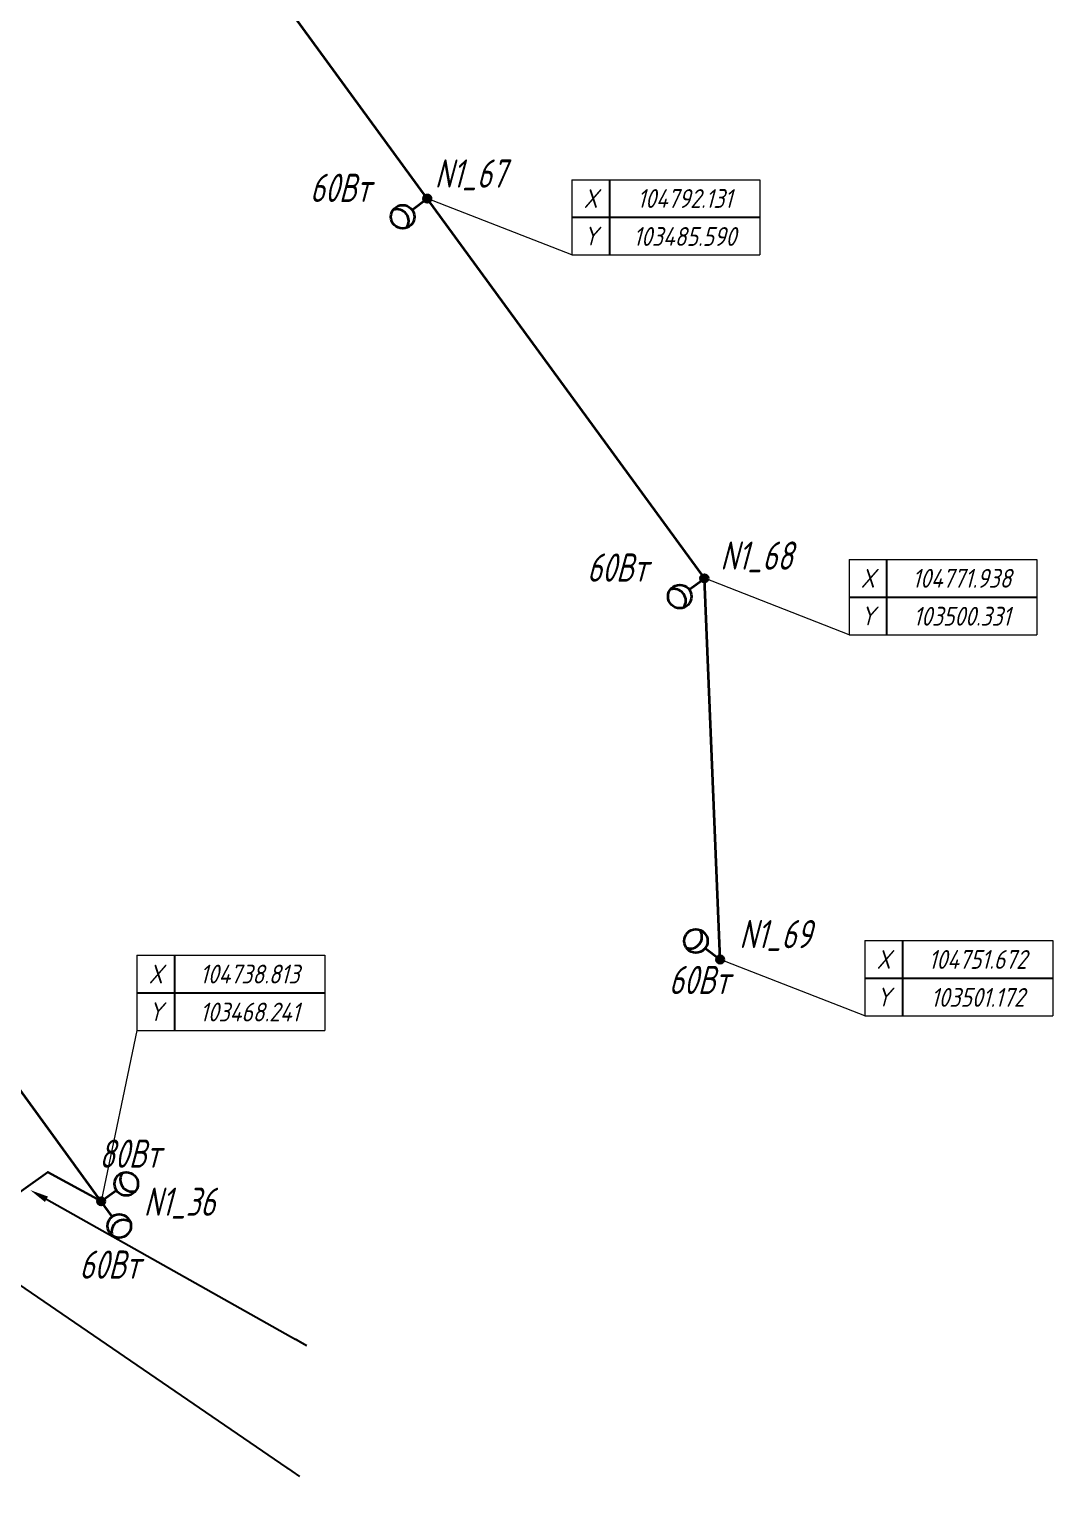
# Model space of a CAD drawing. Header units: millimetres. Extents: x 103224660 to 103518869, y 104697762 to 104995758.
# Drawn here: x 103464415 to 103518869, y 104723577 to 104801135 of the extents above; entities that cross this region are included whole.
import ezdxf
from ezdxf import colors
from ezdxf.entities.mleader import LeaderData, LeaderLine
from ezdxf.enums import TextEntityAlignment as Align
from ezdxf.math import Vec2, Vec3

# ---------------------------------------------------------------- set-up
doc = ezdxf.new("R2010")
doc.units = ezdxf.units.MM
doc.set_wipeout_variables(frame=1)
doc.layers.add('0 @ 1', color=7, linetype='Continuous')
for name, color, linetype, lineweight in [('ЭО_Воздушная линия', 10, 'Continuous', 35), ('ЭО_Кабельная линия', 3, 'ID_N', 30), ('ЭО_Пл_Опора', 10, 'Continuous', 35), ('ЭО_Пл_Опора_Светильники', 10, 'Continuous', 35), ('ЭО_Пл_Светильники', 10, 'Continuous', 25), ('ЭО_Пл_Светильники_Текст', 10, 'Continuous', 20), ('ЭС_Координата', 7, 'Continuous', 25)]:
    doc.layers.add(name, color=color, linetype=linetype, lineweight=lineweight)
doc.styles.add('ПБГС', font='simplex.shx', dxfattribs={"width": 0.8, "oblique": 15})
doc.linetypes.add('ID_N', pattern='A,0,3,-3,["N",ПБГС,S=1.2,R=0,X=-1,Y=-0.5],-3,6', length=15)

# ---------------------------------------------------------------- blocks, each defined once
blk = doc.blocks.new('промежуточная')
h = blk.add_hatch(color=255)
edge = h.paths.add_edge_path()
edge.add_arc((0, 0), 0.833, 0, 360)
at = {"lineweight": 30}
blk.add_circle((0, 0), 0.833, dxfattribs=at)
blk = doc.blocks.new('*U168')
at = {"layer": 'ЭО_Пл_Светильники'}
blk.add_line((0, 2), (0, 0), dxfattribs=at)
at = {"layer": 'ЭО_Пл_Светильники', "linetype": 'ByBlock', "xscale": 250, "yscale": 250, "zscale": 250}
blk.add_blockref('промежуточная', (0, 0), dxfattribs=at)
at = {"style": 'ПБГС', "oblique": 15, "width": 0.7, "flags": 1}
blk.add_attdef('NAME', (0, -6), '', height=3.5, dxfattribs=at)
at = {"layer": 'ЭО_Пл_Светильники_Текст', "style": 'ПБГС', "oblique": 15, "width": 0.7}
blk.add_attdef('N_PYLON', (846, 458), '', height=1500, dxfattribs=at)
at = {"layer": 'ЭО_Пл_Светильники_Текст', "style": 'ПБГС', "oblique": 15, "width": 0.7, "flags": 1}
for tag, p in [('TYPE', (0, 0)), ('MANUFACTURER', (0, -12)), ('SPECIFICATION_SECTION', (0, -18)), ('POWER', (0, -24)), ('GROUP', (0, -30))]:
    blk.add_attdef(tag, p, '', height=3.5, dxfattribs=at)
blk = doc.blocks.new('*U246')
at = {"layer": 'ЭО_Пл_Светильники'}
blk.add_line((0, 2), (0, 0), dxfattribs=at)
at = {"layer": 'ЭО_Пл_Светильники', "linetype": 'ByBlock', "xscale": 250, "yscale": 250, "zscale": 250}
blk.add_blockref('промежуточная', (0, 0), dxfattribs=at)
at = {"style": 'ПБГС', "oblique": 15, "width": 0.7, "flags": 1}
blk.add_attdef('NAME', (0, -6), '', height=3.5, dxfattribs=at)
at = {"layer": 'ЭО_Пл_Светильники_Текст', "style": 'ПБГС', "oblique": 15, "width": 0.7, "flags": 1}
for tag, p in [('TYPE', (0, 0)), ('MANUFACTURER', (0, -12)), ('SPECIFICATION_SECTION', (0, -18)), ('POWER', (0, -24)), ('GROUP', (0, -30))]:
    blk.add_attdef(tag, p, '', height=3.5, dxfattribs=at)
at = {"layer": 'ЭО_Пл_Светильники_Текст', "style": 'ПБГС', "oblique": 15, "width": 0.7}
blk.add_attdef('N_PYLON', (2266, -771), '', height=1500, dxfattribs=at)
blk = doc.blocks.new('*U100')
at = {"layer": 'ЭО_Пл_Светильники'}
blk.add_line((0, 2), (0, 0), dxfattribs=at)
at = {"layer": 'ЭО_Пл_Светильники', "linetype": 'ByBlock', "xscale": 250, "yscale": 250, "zscale": 250}
blk.add_blockref('промежуточная', (0, 0), dxfattribs=at)
at = {"style": 'ПБГС', "oblique": 15, "width": 0.7, "flags": 1}
blk.add_attdef('NAME', (0, -6), '', height=3.5, dxfattribs=at)
at = {"layer": 'ЭО_Пл_Светильники_Текст', "style": 'ПБГС', "oblique": 15, "width": 0.7}
blk.add_attdef('N_PYLON', (401, 581), '', height=1500, dxfattribs=at)
at = {"layer": 'ЭО_Пл_Светильники_Текст', "style": 'ПБГС', "oblique": 15, "width": 0.7, "flags": 1}
for tag, p in [('TYPE', (0, 0)), ('MANUFACTURER', (0, -12)), ('SPECIFICATION_SECTION', (0, -18)), ('POWER', (0, -24)), ('GROUP', (0, -30))]:
    blk.add_attdef(tag, p, '', height=3.5, dxfattribs=at)
blk = doc.blocks.new('*U101')
at = {"layer": 'ЭО_Пл_Светильники'}
blk.add_line((0, 2), (0, 0), dxfattribs=at)
at = {"layer": 'ЭО_Пл_Светильники', "linetype": 'ByBlock', "xscale": 250, "yscale": 250, "zscale": 250}
blk.add_blockref('промежуточная', (0, 0), dxfattribs=at)
at = {"style": 'ПБГС', "oblique": 15, "width": 0.7, "flags": 1}
blk.add_attdef('NAME', (0, -6), '', height=3.5, dxfattribs=at)
at = {"layer": 'ЭО_Пл_Светильники_Текст', "style": 'ПБГС', "oblique": 15, "width": 0.7}
blk.add_attdef('N_PYLON', (1018, 602), '', height=1500, dxfattribs=at)
at = {"layer": 'ЭО_Пл_Светильники_Текст', "style": 'ПБГС', "oblique": 15, "width": 0.7, "flags": 1}
for tag, p in [('TYPE', (0, 0)), ('MANUFACTURER', (0, -12)), ('SPECIFICATION_SECTION', (0, -18)), ('POWER', (0, -24)), ('GROUP', (0, -30))]:
    blk.add_attdef(tag, p, '', height=3.5, dxfattribs=at)
blk = doc.blocks.new('*U166')
at = {"layer": 'ЭО_Пл_Опора_Светильники'}
h = blk.add_hatch(color=256, dxfattribs=at)
h.dxf.hatch_style = 1
h.paths.add_polyline_path([(-118, 160, 1), (118, -160, 1)])
blk.add_line((-803, -595), (0, 0), dxfattribs=at)
for centre, radius in [((0, 0), 199), ((-1306, -967), 625)]:
    blk.add_circle(centre, radius, dxfattribs=at)
blk.add_arc((-1607, -1191), 625, 323.99369, 109.07848, dxfattribs=at)
at = {"style": 'ПБГС', "oblique": 15, "width": 0.7, "flags": 1}
for tag, p, height in [('TYPE', (-1704, -2539), 525000), ('NAME', (0, -3506), 875), ('MANUFACTURER', (0, -5006), 875), ('SPECIFICATION_SECTION', (0, -6506), 875), ('GROUP', (0, -9506), 875)]:
    blk.add_attdef(tag, p, '', height=height, dxfattribs=at)
at = {"layer": 'ЭО_Пл_Светильники_Текст', "style": 'ПБГС', "oblique": 15, "width": 0.7}
blk.add_attdef('POWER', (-6243, -177), '', height=1500, dxfattribs=at)
blk = doc.blocks.new('*U167')
at = {"layer": 'ЭО_Пл_Опора_Светильники'}
h = blk.add_hatch(color=256, dxfattribs=at)
h.dxf.hatch_style = 1
h.paths.add_polyline_path([(121, 158, 1), (-121, -158, 1)])
blk.add_line((-796, 606), (0, 0), dxfattribs=at)
for centre, radius in [((-1293, 985), 625), ((0, 0), 199)]:
    blk.add_circle(centre, radius, dxfattribs=at)
blk.add_arc((-1591, 1212), 625, 250.16173, 35.24652, dxfattribs=at)
at = {"style": 'ПБГС', "oblique": 15, "width": 0.7, "flags": 1}
for tag, p, height in [('TYPE', (-1704, -2539), 525000), ('NAME', (0, -3506), 875), ('MANUFACTURER', (0, -5006), 875), ('SPECIFICATION_SECTION', (0, -6506), 875), ('GROUP', (0, -9506), 875)]:
    blk.add_attdef(tag, p, '', height=height, dxfattribs=at)
at = {"layer": 'ЭО_Пл_Светильники_Текст', "style": 'ПБГС', "oblique": 15, "width": 0.7}
blk.add_attdef('POWER', (-2733, -1838), '', height=1500, dxfattribs=at)
blk = doc.blocks.new('*U245')
at = {"layer": 'ЭО_Пл_Опора_Светильники'}
h = blk.add_hatch(color=256, dxfattribs=at)
h.dxf.hatch_style = 1
h.paths.add_polyline_path([(114, -163, 1), (-114, 163, 1)])
blk.add_line((820, 572), (0, 0), dxfattribs=at)
for centre, radius in [((1333, 929), 625), ((0, 0), 199)]:
    blk.add_circle(centre, radius, dxfattribs=at)
blk.add_arc((1641, 1144), 625, 142.3373, 287.42209, dxfattribs=at)
at = {"style": 'ПБГС', "oblique": 15, "width": 0.7, "flags": 1}
for tag, p, height in [('TYPE', (-1704, -2539), 525000), ('NAME', (0, -3506), 875), ('MANUFACTURER', (0, -5006), 875), ('SPECIFICATION_SECTION', (0, -6506), 875), ('GROUP', (0, -9506), 875)]:
    blk.add_attdef(tag, p, '', height=height, dxfattribs=at)
at = {"layer": 'ЭО_Пл_Светильники_Текст', "style": 'ПБГС', "oblique": 15, "width": 0.7}
blk.add_attdef('POWER', (-106, 1787), '', height=1500, dxfattribs=at)
blk = doc.blocks.new('*U244')
at = {"layer": 'ЭО_Пл_Опора_Светильники'}
h = blk.add_hatch(color=256, dxfattribs=at)
h.dxf.hatch_style = 1
h.paths.add_polyline_path([(-160, -118, 1), (160, 118, 1)])
blk.add_line((591, -807), (0, 0), dxfattribs=at)
for centre, radius in [((0, 0), 199), ((961, -1311), 625)]:
    blk.add_circle(centre, radius, dxfattribs=at)
blk.add_arc((1182, -1613), 625, 53.69868, 198.78347, dxfattribs=at)
at = {"style": 'ПБГС', "oblique": 15, "width": 0.7, "flags": 1}
for tag, p, height in [('TYPE', (-1704, -2539), 525000), ('NAME', (0, -3506), 875), ('MANUFACTURER', (0, -5006), 875), ('SPECIFICATION_SECTION', (0, -6506), 875), ('GROUP', (0, -9506), 875)]:
    blk.add_attdef(tag, p, '', height=height, dxfattribs=at)
at = {"layer": 'ЭО_Пл_Светильники_Текст', "style": 'ПБГС', "oblique": 15, "width": 0.7}
blk.add_attdef('POWER', (-1162, -4114), '', height=1500, dxfattribs=at)
blk = doc.blocks.new('*U491')
blk.add_wipeout([(15.39, -6), (15.39, 2), (35.39, 2), (35.39, -6)])
at = {"lineweight": 0}
blk.add_line((15.39, -6), (0, 0), dxfattribs=at)
at = {"color": 0, "lineweight": 0, "transparency": 16777216}
for points in [[(15.39, 2), (15.39, -6), (15.39, -6), (15.39, -6)], [(15.39, 2), (35.39, 2)], [(35.39, 2), (35.39, -6), (35.39, -6), (35.39, -6)], [(15.39, -6), (35.39, -6)]]:
    blk.add_lwpolyline(points, dxfattribs=at)
at = {"transparency": 16777216}
for points in [[(19.39, 2), (19.39, -6)], [(15.39, -2), (35.39, -2)]]:
    blk.add_lwpolyline(points, dxfattribs=at)
at = {"color": 250, "transparency": 16777216, "style": 'ПБГС', "oblique": 15, "width": 0.8, "flags": 8}
for tag, p in [('КООРДИНАТАY', (27.39, 0)), ('КООРДИНАТАX', (27.39, -4.04))]:
    blk.add_attdef(tag, text='', height=2, dxfattribs=at).set_placement(p, align=Align.MIDDLE_CENTER)
at = {"layer": '0 @ 1', "color": 7, "transparency": 16777216, "char_height": 2, "width": 4, "attachment_point": 5, "style": 'ПБГС'}
for s, insert in [('X', (17.39, 0)), ('Y', (17.39, -4))]:
    blk.add_mtext(s, dxfattribs=dict(at, insert=insert))
blk = doc.blocks.new('*U1379')
at = {"layer": 'ЭС_Координата', "lineweight": 70}
ref = blk.add_blockref('*U491', (103485590, 104792131), dxfattribs=dict(at, xscale=500, yscale=500, zscale=500))
ref.add_attrib('КООРДИНАТАX', '103485.590', dxfattribs={"layer": '0 @ 1', "color": 250, "transparency": 16777216, "height": 1000, "style": 'ПБГС', "oblique": 15, "width": 0.8, "flags": 8}).set_placement((103499287, 104790112), align=Align.MIDDLE_CENTER)
ref.add_attrib('КООРДИНАТАY', '104792.131', dxfattribs={"layer": '0 @ 1', "color": 250, "transparency": 16777216, "height": 1000, "style": 'ПБГС', "oblique": 15, "width": 0.8, "flags": 8}).set_placement((103499287, 104792131), align=Align.MIDDLE_CENTER)
blk = doc.blocks.new('*U1380')
at = {"layer": 'ЭС_Координата', "lineweight": 70}
ref = blk.add_blockref('*U491', (103500331, 104771938), dxfattribs=dict(at, xscale=500, yscale=500, zscale=500))
ref.add_attrib('КООРДИНАТАX', '103500.331', dxfattribs={"layer": '0 @ 1', "color": 250, "transparency": 16777216, "height": 1000, "style": 'ПБГС', "oblique": 15, "width": 0.8, "flags": 8}).set_placement((103514028, 104769919), align=Align.MIDDLE_CENTER)
ref.add_attrib('КООРДИНАТАY', '104771.938', dxfattribs={"layer": '0 @ 1', "color": 250, "transparency": 16777216, "height": 1000, "style": 'ПБГС', "oblique": 15, "width": 0.8, "flags": 8}).set_placement((103514028, 104771937), align=Align.MIDDLE_CENTER)
blk = doc.blocks.new('*U1381')
at = {"layer": 'ЭС_Координата', "lineweight": 70}
ref = blk.add_blockref('*U491', (103501172, 104751672), dxfattribs=dict(at, xscale=500, yscale=500, zscale=500))
ref.add_attrib('КООРДИНАТАX', '103501.172', dxfattribs={"layer": '0 @ 1', "color": 250, "transparency": 16777216, "height": 1000, "style": 'ПБГС', "oblique": 15, "width": 0.8, "flags": 8}).set_placement((103514869, 104749652), align=Align.MIDDLE_CENTER)
ref.add_attrib('КООРДИНАТАY', '104751.672', dxfattribs={"layer": '0 @ 1', "color": 250, "transparency": 16777216, "height": 1000, "style": 'ПБГС', "oblique": 15, "width": 0.8, "flags": 8}).set_placement((103514869, 104751671), align=Align.MIDDLE_CENTER)
blk = doc.blocks.new('*U492')
blk.add_wipeout([(3.81, 18.16), (3.81, 26.16), (23.81, 26.16), (23.81, 18.16)])
at = {"lineweight": 0}
blk.add_line((3.81, 18.16), (0, 0), dxfattribs=at)
at = {"color": 0, "lineweight": 0, "transparency": 16777216}
for points in [[(3.81, 26.16), (3.81, 18.16), (3.81, 18.16), (3.81, 18.16)], [(3.81, 26.16), (23.81, 26.16)], [(23.81, 26.16), (23.81, 18.16), (23.81, 18.16), (23.81, 18.16)], [(3.81, 18.16), (23.81, 18.16)]]:
    blk.add_lwpolyline(points, dxfattribs=at)
at = {"transparency": 16777216}
for points in [[(7.81, 26.16), (7.81, 18.16)], [(3.81, 22.16), (23.81, 22.16)]]:
    blk.add_lwpolyline(points, dxfattribs=at)
at = {"color": 250, "transparency": 16777216, "style": 'ПБГС', "oblique": 15, "width": 0.8, "flags": 8}
for tag, p in [('КООРДИНАТАY', (15.81, 24.16)), ('КООРДИНАТАX', (15.81, 20.12))]:
    blk.add_attdef(tag, text='', height=2, dxfattribs=at).set_placement(p, align=Align.MIDDLE_CENTER)
at = {"layer": '0 @ 1', "color": 7, "transparency": 16777216, "char_height": 2, "width": 4, "attachment_point": 5, "style": 'ПБГС'}
for s, insert in [('X', (5.81, 24.16)), ('Y', (5.81, 20.16))]:
    blk.add_mtext(s, dxfattribs=dict(at, insert=insert))
blk = doc.blocks.new('*U1382')
at = {"layer": 'ЭС_Координата', "lineweight": 70}
ref = blk.add_blockref('*U492', (103468241, 104738813), dxfattribs=dict(at, xscale=500, yscale=500, zscale=500))
ref.add_attrib('КООРДИНАТАX', '103468.241', dxfattribs={"layer": '0 @ 1', "color": 250, "transparency": 16777216, "height": 1000, "style": 'ПБГС', "oblique": 15, "width": 0.8, "flags": 8}).set_placement((103476145, 104748875), align=Align.MIDDLE_CENTER)
ref.add_attrib('КООРДИНАТАY', '104738.813', dxfattribs={"layer": '0 @ 1', "color": 250, "transparency": 16777216, "height": 1000, "style": 'ПБГС', "oblique": 15, "width": 0.8, "flags": 8}).set_placement((103476145, 104750894), align=Align.MIDDLE_CENTER)

msp = doc.modelspace()

# ---------------------------------------------------------------- linework, layer by layer
at = {"layer": 'ЭО_Воздушная линия'}
for p, q in [((103485590, 104792131), (103470846, 104812321)), ((103500331, 104771938), (103485590, 104792131)), ((103468244, 104738809), (103457766, 104753158))]:
    msp.add_line(p, q, dxfattribs=at)
msp.add_lwpolyline([(103501172, 104751667), (103500331, 104771935)], dxfattribs=at)
at = {"layer": 'ЭО_Кабельная линия'}
msp.add_lwpolyline([(103451239, 104726487), (103462666, 104734798), (103461502, 104737588), (103465404, 104740363), (103468244, 104738811)], dxfattribs=at)

# ---------------------------------------------------------------- block references
at = {"layer": 'ЭО_Пл_Опора'}
for name, p, values in [('*U100', (103485590, 104792126), {'N_PYLON': 'N1_67'}), ('*U168', (103500331, 104771935), {'N_PYLON': 'N1_68'}), ('*U101', (103501172, 104751667), {'N_PYLON': 'N1_69'}), ('*U246', (103468244, 104738809), {'N_PYLON': 'N1_36'})]:
    msp.add_blockref(name, p, dxfattribs=at).add_auto_attribs(values)
at = {"layer": 'ЭО_Пл_Светильники'}
for name, p, values in [('*U166', (103485590, 104792126), {'POWER': '60Вт'}), ('*U166', (103500331, 104771935), {'POWER': '60Вт'}), ('*U167', (103501172, 104751667), {'POWER': '60Вт'}), ('*U245', (103468244, 104738809), {'POWER': '80Вт'}), ('*U244', (103468244, 104738809), {'POWER': '60Вт'})]:
    msp.add_blockref(name, p, dxfattribs=at).add_auto_attribs(values)

# ---------------------------------------------------------------- next in the draw order: block references
at = {"layer": 'ЭО_Пл_Светильники_Текст'}
for name in ['*U1379', '*U1380', '*U1381', '*U1382']:
    msp.add_blockref(name, (0, 0), dxfattribs=at)

# ---------------------------------------------------------------- next in the draw order: leaders
at = {"layer": 'ЭС_Координата', "lineweight": 25}
ml = msp.add_multileader_mtext('Standard', dxfattribs=at)
ml.set_content('', color=256, style='ПБГС')
ml.set_leader_properties()
ml.build(insert=Vec2(0, 0))
ml.multileader.update_dxf_attribs({"has_dogleg": 0, "has_text_frame": 1, "text_left_attachment_type": 0, "text_right_attachment_type": 0, "dogleg_length": 0, "arrow_head_size": 1000})
ctx = ml.context
ctx.base_point, ctx.char_height, ctx.arrow_head_size, ctx.landing_gap_size, ctx.plane_origin, ctx.plane_x_axis, ctx.plane_y_axis = Vec3(103479174, 104731143), 1200, 1000, 0, Vec3(103293297, 104787634), Vec3(1, -0.000067), Vec3(0.000067, 1)
ctx.left_attachment, ctx.right_attachment = 0, 0
notes = []
notes.append((ctx, [(0, (1, 1, 0), (103479174, 104731143), (1, -0.000067), 0, [(0, [(103464465, 104739410)], 0, [])])]))
ctx.mtext.insert, ctx.mtext.text_direction, ctx.mtext.rotation = Vec3(103479174, 104731143), Vec3(1, -0.000067), 6.283118
ctx.mtext.has_bg_fill, ctx.mtext.bg_color, ctx.mtext.bg_scale_factor, ctx.mtext.bg_transparency, ctx.mtext.use_window_bg_color = 1, -1027028792, 1.5, 0, 1
for ctx, leaders in notes:
    for number, flags, end, landing, length, lines in leaders:
        leader = LeaderData()
        leader.index, (leader.has_last_leader_line, leader.has_dogleg_vector, leader.attachment_direction) = number, flags
        leader.last_leader_point, leader.dogleg_vector, leader.dogleg_length = Vec3(end), Vec3(landing), length
        for number, points, colour, breaks in lines:
            line = LeaderLine()
            line.index, line.vertices, line.color, line.breaks = number, Vec3.list(points), colors.encode_raw_color(colour), breaks
            leader.lines.append(line)
        ctx.leaders.append(leader)

# ---------------------------------------------------------------- next in the draw order: leaders
ml = msp.add_multileader_mtext('Standard', dxfattribs=at)
ml.set_content('', color=256, style='ПБГС')
ml.set_leader_properties()
ml.build(insert=Vec2(0, 0))
ml.multileader.update_dxf_attribs({"has_dogleg": 0, "has_text_frame": 1, "text_left_attachment_type": 0, "text_right_attachment_type": 0, "dogleg_length": 0, "arrow_head_size": 1000})
ctx = ml.context
ctx.base_point, ctx.char_height, ctx.arrow_head_size, ctx.landing_gap_size, ctx.plane_origin, ctx.plane_x_axis, ctx.plane_y_axis = Vec3(103478790, 104724177), 1200, 1000, 0, Vec3(103292914, 104780667), Vec3(1, -0.000067), Vec3(0.000067, 1)
ctx.left_attachment, ctx.right_attachment = 0, 0
notes = []
notes.append((ctx, [(0, (1, 1, 0), (103478790, 104724177), (1, -0.000067), 0, [(0, [(103463025, 104734973)], 0, [])])]))
ctx.mtext.insert, ctx.mtext.text_direction, ctx.mtext.rotation = Vec3(103478790, 104724177), Vec3(1, -0.000067), 6.283118
ctx.mtext.has_bg_fill, ctx.mtext.bg_color, ctx.mtext.bg_scale_factor, ctx.mtext.bg_transparency, ctx.mtext.use_window_bg_color = 1, -1027028792, 1.5, 0, 1
for ctx, leaders in notes:
    for number, flags, end, landing, length, lines in leaders:
        leader = LeaderData()
        leader.index, (leader.has_last_leader_line, leader.has_dogleg_vector, leader.attachment_direction) = number, flags
        leader.last_leader_point, leader.dogleg_vector, leader.dogleg_length = Vec3(end), Vec3(landing), length
        for number, points, colour, breaks in lines:
            line = LeaderLine()
            line.index, line.vertices, line.color, line.breaks = number, Vec3.list(points), colors.encode_raw_color(colour), breaks
            leader.lines.append(line)
        ctx.leaders.append(leader)

doc.saveas('drawing.dxf')
